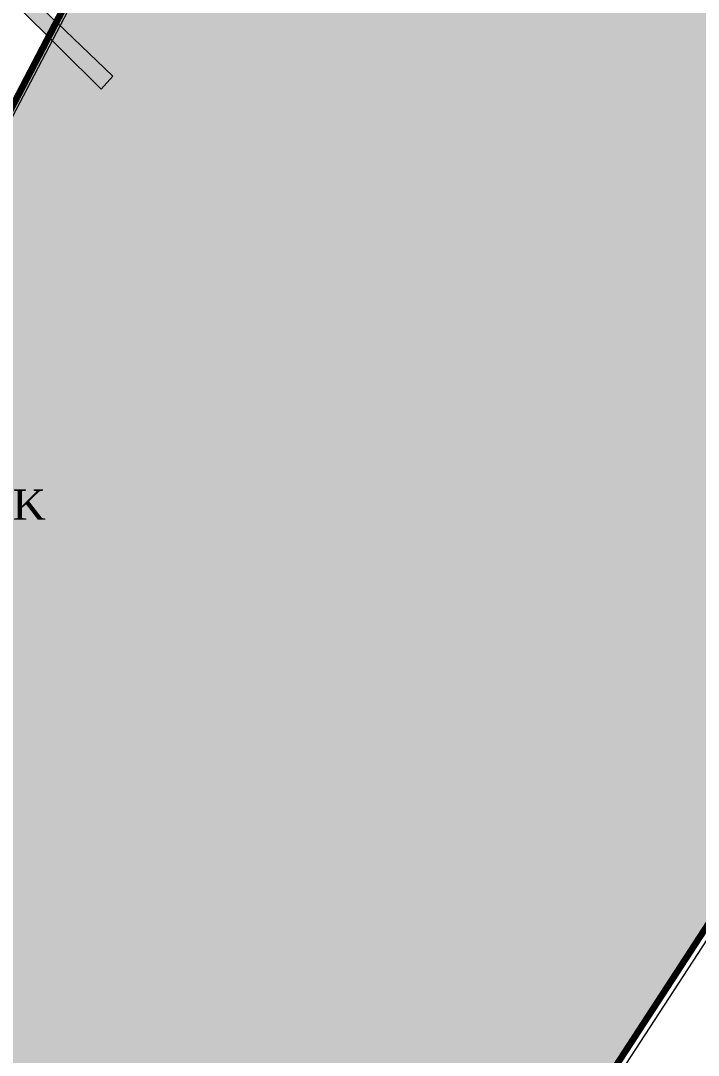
# Model space of a CAD drawing. Header units: metres. Extents: x 478603 to 489313, y 4282657 to 4289463.
# Drawn here: x 479601.3 to 479690.7, y 4286596.5 to 4286732.9 of the extents above; entities that cross this region are included whole.
import ezdxf

# ---------------------------------------------------------------- set-up
doc = ezdxf.new("R2010")
doc.units = ezdxf.units.M
for name, color, linetype, lineweight in [('ADAKENARI', 18, 'Continuous', 0), ('DEGER', 18, 'Continuous', 20), ('P_U_KNL', 143, 'Continuous', 0), ('REVIZE_ONERI_KAM_SNR', 9, 'Continuous', 0), ('SNR_PLANONAMAA', 233, 'Continuous', 0)]:
    doc.layers.add(name, color=color, linetype=linetype, lineweight=lineweight)
doc.styles.get("Standard").update_dxf_attribs({"font": 'times.ttf'})

msp = doc.modelspace()

# ---------------------------------------------------------------- hatches: boundary and pattern name
at = {"layer": 'P_U_KNL'}
msp.add_hatch(color=256, dxfattribs=at).paths.add_polyline_path([(479611.92, 4286723.92), (479613.46, 4286725.63), (479598.84, 4286739.69), (479590.98, 4286747.48), (479589.57, 4286746.06)])
at = {"layer": 'REVIZE_ONERI_KAM_SNR'}
msp.add_hatch(color=256, dxfattribs=at).paths.add_polyline_path([(480391.37, 4287736.67), (479958.38, 4287021.55), (479846.66, 4286823.22), (479817.89, 4286807.32), (479678.54, 4286593.14), (479667.02, 4286563.36), (479171.87, 4285664.49), (479060.05, 4285423.5), (478955.18, 4285211.94), (478971.57, 4285181.44), (478973.58, 4285138.06), (478896.83, 4284994.41), (478884.26, 4284953.22), (478871.38, 4284822.15), (478829.64, 4284818.29), (478829.64, 4284859.4), (478806.79, 4284865.48), (478716.87, 4284674.35), (478705.55, 4284645.23), (478602.86, 4284697.15), (478665.09, 4284834.56), (478661.84, 4284859.59), (478721.27, 4284982.03), (478734.09, 4284989.86), (478857.78, 4285241.35), (478838.86, 4285277.85), (478831.67, 4285382.6), (478866.61, 4285387.39), (478882.65, 4285289.09), (479341.44, 4286225.89), (479492.42, 4286515.34), (479668.69, 4286852.71), (479834.72, 4287134.36), (480316.15, 4287820.51), (480353.75, 4287856.55), (480321.39, 4287969.42), (480358.64, 4287985.06), (480384.47, 4287906.35), (480463.86, 4288018.44), (480598.66, 4288207.44), (480775.09, 4288481.28), (480856.22, 4288581.77), (481195.87, 4289025.92), (481277.92, 4288967.09), (481191.32, 4288856.62), (480684.78, 4288177.97), (480420.91, 4287781.11), (480447.15, 4287667.53), (480456.56, 4287584.46), (480422.31, 4287581.55), (480417.61, 4287623.09), (480404.49, 4287679.88)])

# ---------------------------------------------------------------- linework, layer by layer
at = {"layer": 'ADAKENARI', "lineweight": 200}
for p, q in [((479580.55, 4286684.03), (479682.34, 4286878.85)), ((479782.48, 4286752.9), (479678.54, 4286593.14))]:
    msp.add_line(p, q, dxfattribs=at)
at = {"layer": 'P_U_KNL'}
for points in [[(479611.92, 4286723.92, 0), (479613.46, 4286725.63, 0), (479598.84, 4286739.69, 935.11), (479590.98, 4286747.48, 0), (479589.57, 4286746.06, 0), (479611.92, 4286723.92, 0)], [(479611.92, 4286723.92, 0), (479613.46, 4286725.63, 0), (479598.84, 4286739.69, 0), (479590.98, 4286747.48, 0), (479589.57, 4286746.06, 0), (479611.92, 4286723.92, 0)]]:
    msp.add_polyline3d(points, close=True, dxfattribs=at)
at = {"layer": 'REVIZE_ONERI_KAM_SNR'}
for points in [[(480684.78, 4288177.97, 0), (480420.91, 4287781.11, 0), (480447.15, 4287667.53, 0), (480456.56, 4287584.46, 0), (480422.31, 4287581.55, 0), (480417.61, 4287623.09, 0), (480404.49, 4287679.88, 0), (480391.37, 4287736.67, 0), (479958.38, 4287021.55, 0), (479846.66, 4286823.22, 0), (479817.89, 4286807.32, 0), (479678.54, 4286593.14, 0), (479667.02, 4286563.36, 0), (479667.02, 4286563.36, 0), (479171.87, 4285664.49, 0)], [(480684.78, 4288177.97, 0), (480420.91, 4287781.11, 0), (480447.15, 4287667.53, 0), (480456.56, 4287584.46, 0), (480422.31, 4287581.55, 0), (480417.61, 4287623.09, 0), (480404.49, 4287679.88, 0), (480391.37, 4287736.67, 0), (480391.37, 4287736.67, 0), (479958.38, 4287021.55, 0), (479846.66, 4286823.22, 0), (479817.89, 4286807.32, 0), (479678.54, 4286593.14, 0), (479667.02, 4286563.36, 0), (479171.87, 4285664.49, 0)], [(480684.78, 4288177.97, 0), (480420.91, 4287781.11, 0), (480447.15, 4287667.53, 0), (480456.56, 4287584.46, 0), (480422.31, 4287581.55, 0), (480417.61, 4287623.09, 0), (480404.49, 4287679.88, 0), (480391.37, 4287736.67, 0), (480391.37, 4287736.67, 0), (479958.38, 4287021.55, 0), (479846.66, 4286823.22, 0), (479817.89, 4286807.32, 0), (479678.54, 4286593.14, 0), (479667.02, 4286563.36, 0), (479171.87, 4285664.49, 0)], [(479492.42, 4286515.34, 0), (479668.69, 4286852.71, 0), (479834.72, 4287134.36, 0), (480316.15, 4287820.51, 0), (480353.75, 4287856.55, 0), (480321.39, 4287969.42, 0), (480358.64, 4287985.06, 0), (480384.47, 4287906.35, 0), (480463.86, 4288018.44, 0)], [(479492.42, 4286515.34, 0), (479668.69, 4286852.71, 0), (479834.72, 4287134.36, 0), (480316.15, 4287820.51, 0), (480353.75, 4287856.55, 0), (480321.39, 4287969.42, 0), (480358.64, 4287985.06, 0), (480384.47, 4287906.35, 0), (480463.86, 4288018.44, 0)], [(479492.42, 4286515.34, 0), (479668.69, 4286852.71, 0), (479834.72, 4287134.36, 0), (480316.15, 4287820.51, 0), (480353.75, 4287856.55, 0), (480321.39, 4287969.42, 0), (480358.64, 4287985.06, 0), (480384.47, 4287906.35, 0), (480463.86, 4288018.44, 0)]]:
    msp.add_polyline3d(points, dxfattribs=at)
at = {"layer": 'SNR_PLANONAMAA'}
for p, q in [((479683.23, 4286878.38, 942.48), (479474.77, 4286481.51, 942.48)), ((479679.43, 4286592.68, 942.48), (479783.14, 4286752.07, 942.48))]:
    msp.add_line(p, q, dxfattribs=at)

# ---------------------------------------------------------------- texts
at = {"layer": 'DEGER'}
msp.add_text('AĞAÇLANDIRILACAK ', height=4, dxfattribs=at).set_placement((479541.85, 4286667.12))

doc.saveas('drawing.dxf')
